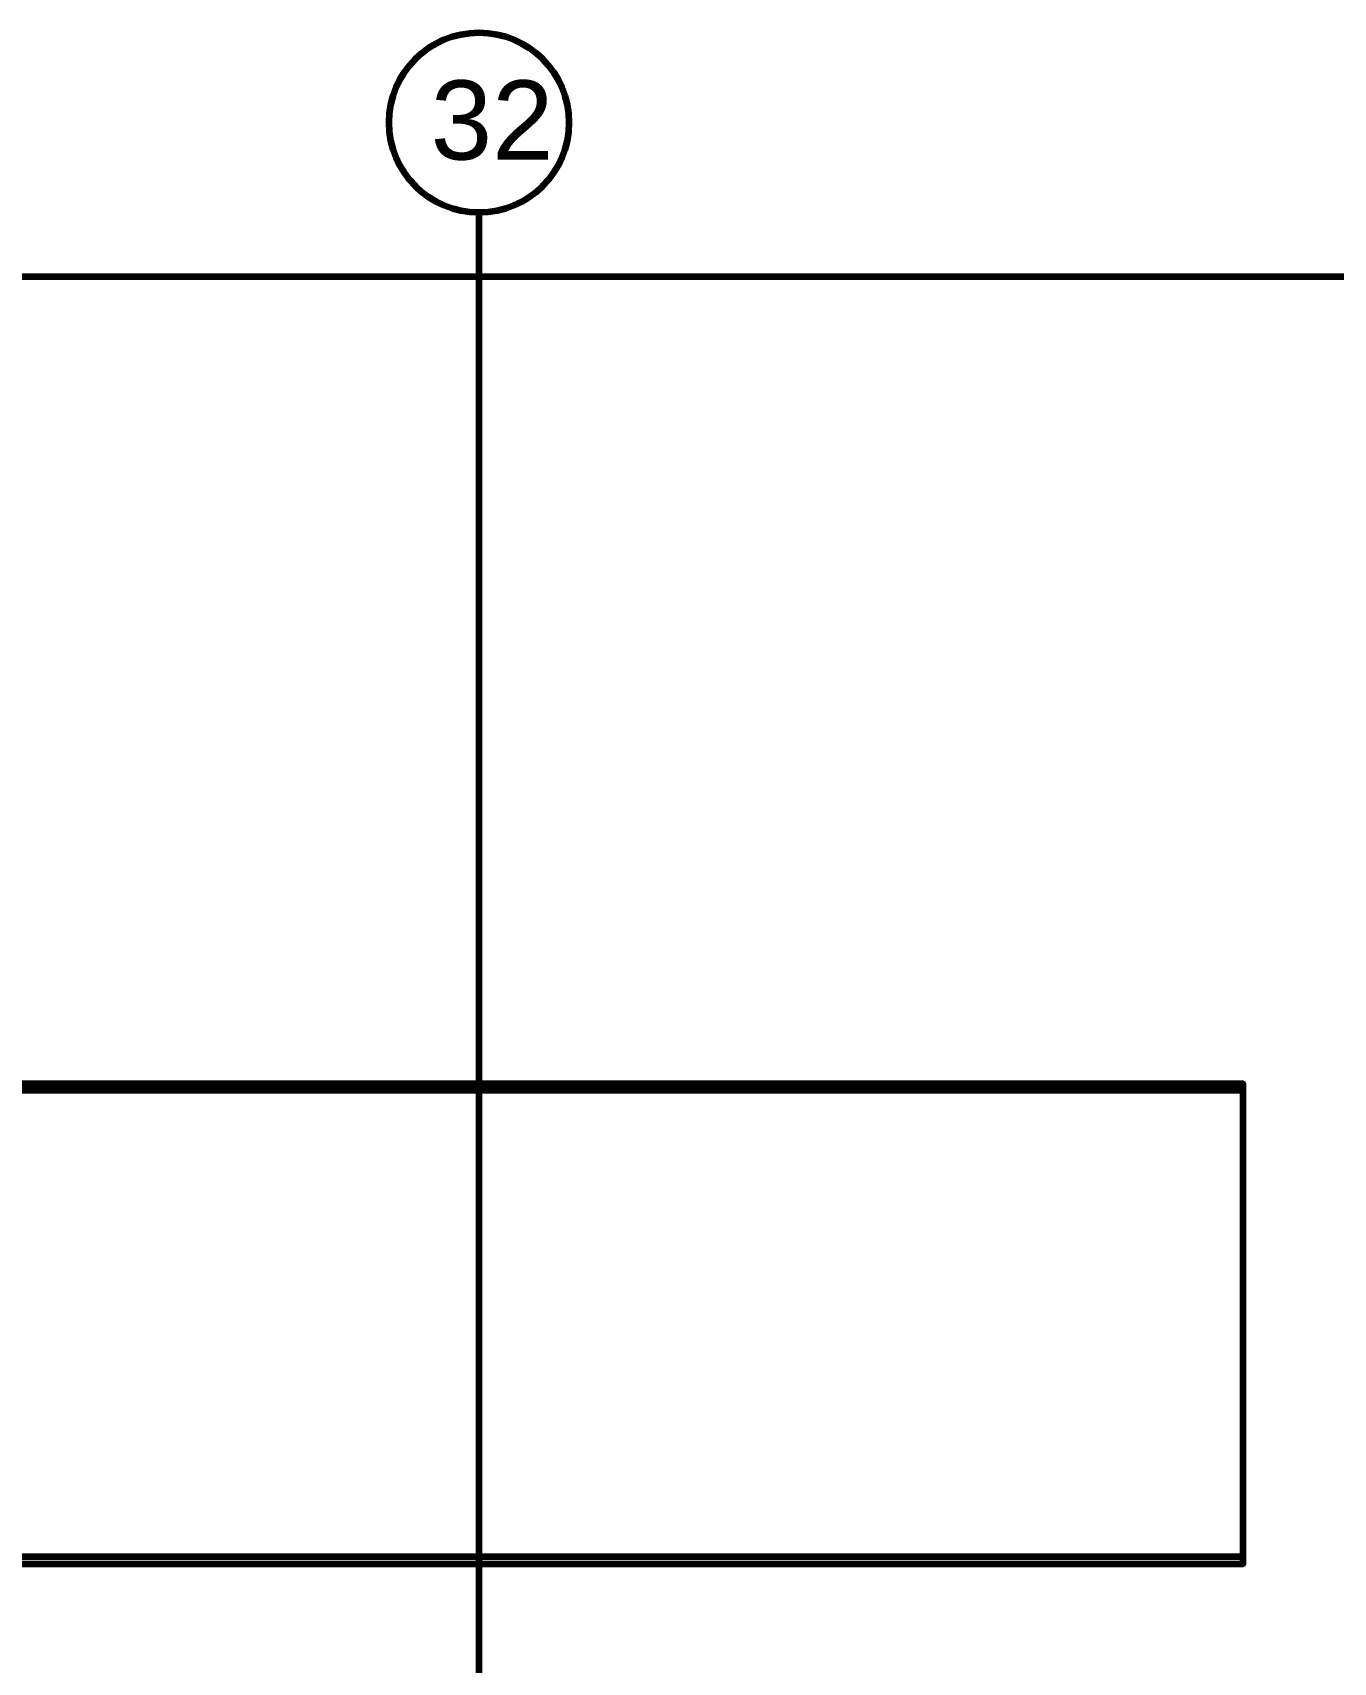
# Model space of a CAD drawing. Extents: x 0 to 1153, y 0 to 816.
# Drawn here: x 704.6 to 767.8, y 647.1 to 726.1 of the extents above; entities that cross this region are included whole.
import ezdxf

# ---------------------------------------------------------------- set-up
doc = ezdxf.new("R2010")
doc.units = 0
doc.header["$MEASUREMENT"] = 0
doc.layers.add('Arch', color=7, linetype='Continuous')
doc.styles.add('p2c-2', font='arial.ttf')

msp = doc.modelspace()

# ---------------------------------------------------------------- linework, layer by layer
at = {"layer": 'Arch', "color": 11, "linetype": 'Continuous', "lineweight": 211}
msp.add_line((726.302, 361.77), (726.302, 717.391), dxfattribs=at)
at = {"layer": 'Arch', "color": 1, "linetype": 'Continuous', "lineweight": 211}
msp.add_lwpolyline([(917.109, 363.94), (917.109, 714.269), (113.972, 714.269), (113.972, 363.94)], close=True, dxfattribs=at)
at = {"layer": 'Arch', "color": 11, "linetype": 'Continuous', "lineweight": 211}
msp.add_lwpolyline([(701.305, 651.849), (701.305, 639.953), (701.305, 651.849), (701.633, 651.849), (701.633, 639.953), (701.305, 639.953), (701.633, 639.953), (701.633, 651.849), (701.305, 651.849), (763.397, 651.849), (763.397, 652.177), (701.305, 652.177), (701.305, 651.849), (763.397, 651.849), (763.397, 675.132), (701.305, 675.132), (701.305, 674.814), (763.397, 674.814), (763.397, 675.132), (701.305, 675.132)], close=True, dxfattribs=at)
msp.add_circle((726.297, 721.757), 4.366, dxfattribs=at)

# ---------------------------------------------------------------- texts
at = {"layer": 'Arch', "color": 11, "linetype": 'Continuous', "lineweight": 211, "style": 'p2c-2'}
msp.add_text('32', height=3.8387, dxfattribs=at).set_placement((723.953, 719.963))

doc.saveas('drawing.dxf')
